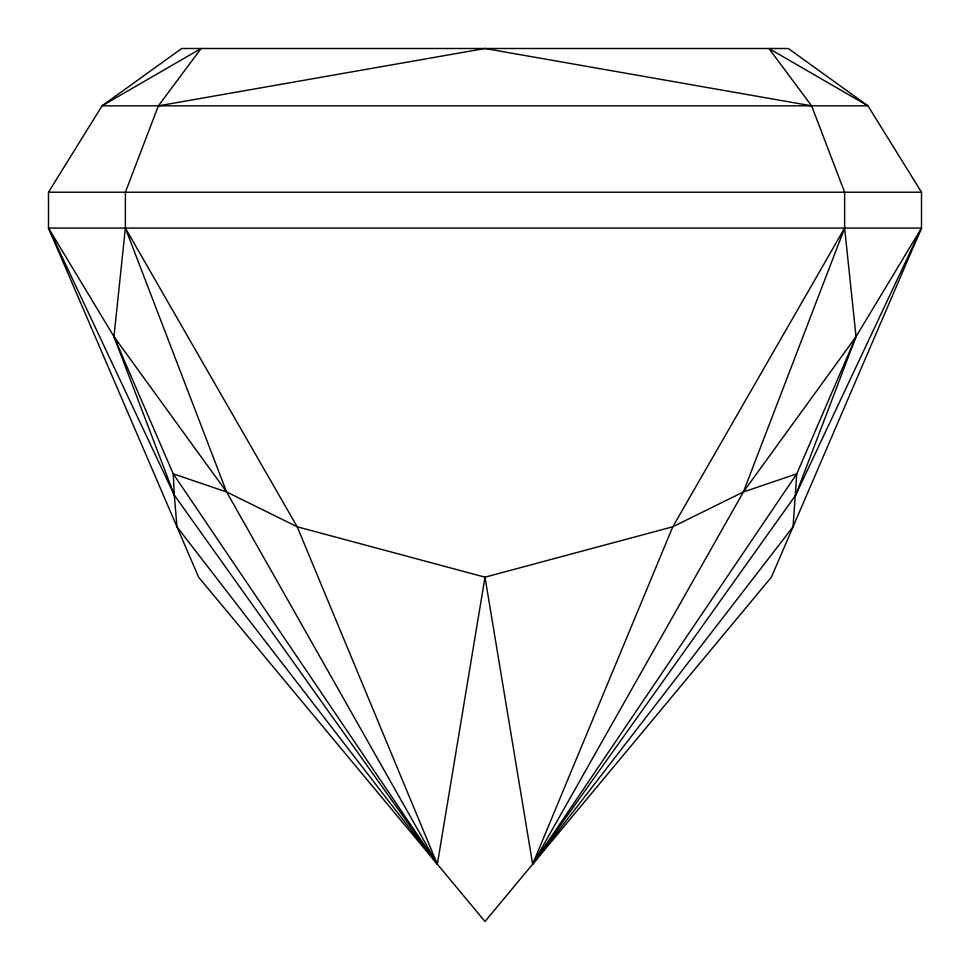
<?xml version="1.0" encoding="UTF-8"?>
<svg xmlns="http://www.w3.org/2000/svg" width="970" height="970" viewBox="0 0 970 970"><rect width="100%" height="100%" fill="white"/><g stroke="black" fill="none" stroke-linecap="round" stroke-linejoin="round"><path stroke-width="1.45" d="M174.321 495.124L173.23 473.833L437.349 864.209L226.604 491.96L125.373 228.083L297.208 526.783L437.349 864.209L176.94 526.783L174.321 495.124L113.963 336.626L125.373 228.083L125.373 192.218L158.377 105.839L201.093 48.5L102.044 105.839L867.956 105.839L768.907 48.5L811.623 105.839L844.627 192.218L844.627 228.083L672.792 526.783L532.651 864.209L793.06 526.783L796.77 473.833L856.037 336.626L921.5 228.083L921.5 192.218L867.956 105.839L788.307 48.5L181.693 48.5L102.044 105.839L48.5 192.218L48.5 228.083L198.607 577.174L485 921.5L771.393 577.174L921.5 228.083L48.5 228.083L174.321 495.124L437.349 864.209L485 577.174L672.792 526.783L743.396 491.96L796.77 473.833L532.651 864.209L485 577.174L297.208 526.783L226.604 491.96L173.23 473.833L113.963 336.626L48.5 228.083M795.679 495.124L856.037 336.626L844.627 228.083L743.396 491.96L532.651 864.209L795.679 495.124L921.5 228.083M743.396 491.96L856.037 336.626M158.377 105.839L485 48.5L811.623 105.839M48.5 192.218L921.5 192.218M113.963 336.626L226.604 491.96"/></g></svg>
